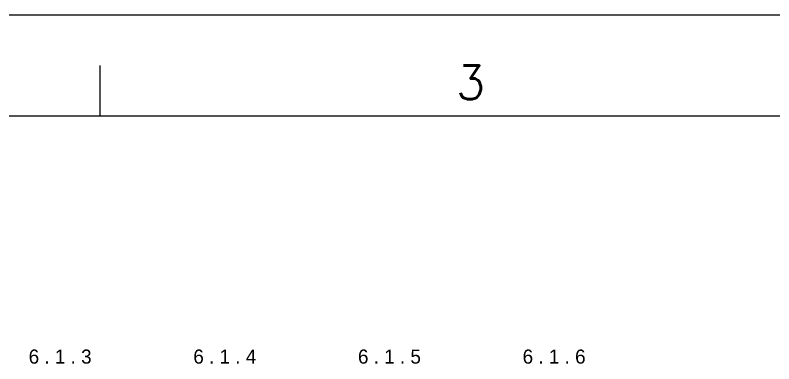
# Model space of a CAD drawing. Header units: inches. Extents: x 4 to 127, y -3 to 89.
# Drawn here: x 32.95 to 65.2, y 73.79 to 88.63 of the extents above; entities that cross this region are included whole.
import ezdxf
from ezdxf.enums import TextEntityAlignment as Align

# ---------------------------------------------------------------- set-up
doc = ezdxf.new("R2010")
doc.units = ezdxf.units.IN
doc.header["$MEASUREMENT"] = 0
doc.layers.add('Title Block', color=7, linetype='Continuous')
doc.layers.add('Viewport', color=7, linetype='Continuous')
doc.styles.add('Roman', font='romans')

# ---------------------------------------------------------------- blocks, each defined once
blk = doc.blocks.new('ANSI_border_C')
at = {"layer": 'Title Block'}
for p, q in [((21, 16), (0, 16)), ((5.25, 15.25), (5.25, 15.625)), ((20.5, 15.25), (0.5, 15.25))]:
    blk.add_line(p, q, dxfattribs=at)
at = {"layer": 'Title Block', "style": 'Roman'}
blk.add_text('3', height=0.25, dxfattribs=at).set_placement((8, 15.5), align=Align.MIDDLE_CENTER)
blk = doc.blocks.new('JIC_border_C')
at = {"xscale": 5.726708801404052, "yscale": 5.726708801404052, "zscale": 5.726708801404052}
blk.add_blockref('ANSI_border_C', (6.5, -3), dxfattribs=at)

msp = doc.modelspace()

# ---------------------------------------------------------------- block references
at = {"layer": 'Viewport'}
msp.add_blockref('JIC_border_C', (0, 0), dxfattribs=at)

# ---------------------------------------------------------------- texts
at = {"char_height": 0.6, "attachment_point": 1}
for s, insert in [('6 . 1 . 3', (33.524, 74.399)), ('6 . 1 . 4', (40.524, 74.399)), ('6 . 1 . 5', (47.524, 74.399)), ('6 . 1 . 6', (54.524, 74.399))]:
    msp.add_mtext_dynamic_manual_height_columns(s, width=5.20102, gutter_width=1, heights=[0], dxfattribs=dict(at, insert=insert))

doc.saveas('drawing.dxf')
